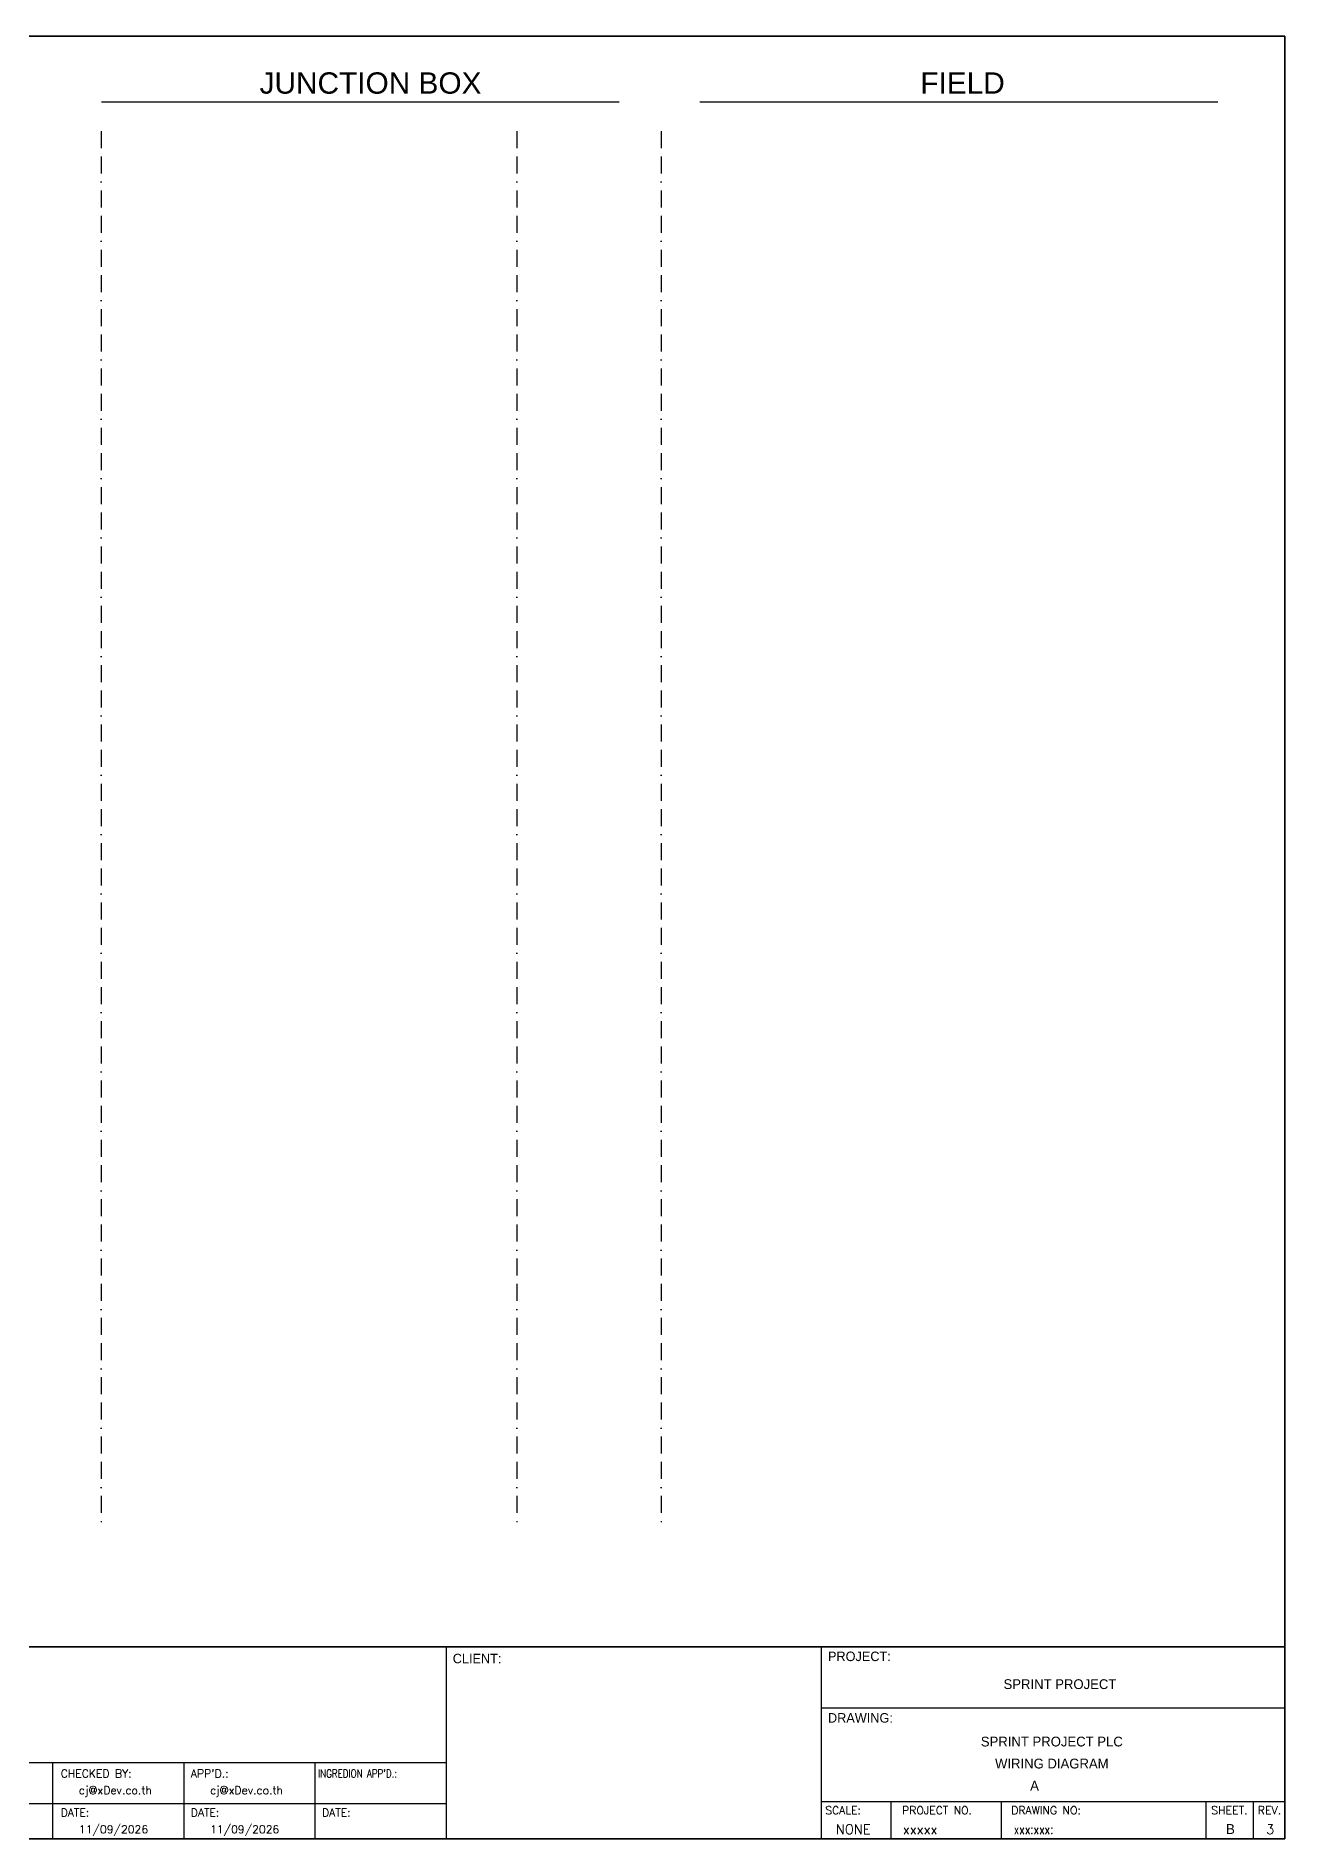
# Model space of a CAD drawing. Header units: millimetres. Extents: x 0 to 62600, y 0 to 14837.
# Drawn here: x 35567 to 37440, y 6008 to 8713 of the extents above; entities that cross this region are included whole.
import ezdxf
from ezdxf.enums import TextEntityAlignment as Align

# ---------------------------------------------------------------- set-up
doc = ezdxf.new("R2010")
doc.units = ezdxf.units.MM
doc.linetypes.add('BORDERX2', pattern=[88.9, 25.4, -12.7, 25.4, -12.7, 0, -12.7])
for name, color, linetype in [('GT_1', 9, 'Continuous'), ('HELPPOINT', 7, 'Continuous'), ('MEMBER', 7, 'Continuous'), ('x01001-FrameArea', 2, 'BORDERX2')]:
    doc.layers.add(name, color=color, linetype=linetype)
doc.styles.add('HTX11', font='O8111901')
doc.styles.add('ROMANS', font='romans.shx', dxfattribs={"width": 0.85, "height": 25})
doc.styles.get("Standard").update_dxf_attribs({"font": 'arial.ttf'})

msp = doc.modelspace()

# ---------------------------------------------------------------- linework, layer by layer
for p, q in [((35664.7, 8614.1), (36441.4, 8614.1)), ((36562.4, 8614.1), (37339.2, 8614.1))]:
    msp.add_line(p, q)
at = {"color": 4}
for p, q in [((36848.7, 6064.5), (36848.7, 6008.4)), ((37014, 6064.5), (37014, 6008.4))]:
    msp.add_line(p, q, dxfattribs=at)
at = {"color": 4, "ltscale": 0.5}
for p, q in [((37321.1, 6064.5), (37321.1, 6008.4)), ((37321.1, 6064.5), (37321.1, 6008.4)), ((37392.3, 6064.5), (37392.3, 6008.4)), ((37392.3, 6064.5), (37392.3, 6008.4))]:
    msp.add_line(p, q, dxfattribs=at)
at = {"layer": 'GT_1', "color": 4}
for p, q in [((36182.2, 6008.4), (36182.2, 6296.6)), ((36744.5, 6008.4), (36744.5, 6296.6)), ((36744.5, 6008.4), (36744.5, 6296.6)), ((36744.5, 6008.4), (36744.5, 6296.6)), ((36182.2, 6122.8), (35395.2, 6122.8)), ((35592, 6008.4), (35592, 6122.8)), ((35788.7, 6008.4), (35788.7, 6122.8)), ((35985.5, 6008.4), (35985.5, 6122.8)), ((36182.2, 6061.3), (35395.2, 6061.3)), ((36744.5, 6064.5), (37439.7, 6064.5))]:
    msp.add_line(p, q, dxfattribs=at)
at = {"layer": 'HELPPOINT', "color": 4, "lineweight": 35}
for p, q in [((33546.4, 8712.6), (37439.7, 8712.6)), ((33546.4, 8712.6), (37439.7, 8712.6)), ((37439.7, 8712.6), (37439.7, 6008.4)), ((37439.7, 8712.6), (37439.7, 6008.4)), ((37439.7, 6008.4), (33546.4, 6008.4)), ((37439.7, 6008.4), (33546.4, 6008.4))]:
    msp.add_line(p, q, dxfattribs=at)
at = {"layer": 'HELPPOINT', "color": 4}
for p, q in [((36744.5, 6205), (37439.7, 6205)), ((36744.5, 6205), (37439.7, 6205)), ((36744.5, 6064.5), (37439.7, 6064.5))]:
    msp.add_line(p, q, dxfattribs=at)
at = {"layer": 'MEMBER', "color": 4, "lineweight": 35}
msp.add_line((33546.4, 6296.6), (37439.7, 6296.6), dxfattribs=at)
msp.add_line((33546.4, 6296.6), (37439.7, 6296.6), dxfattribs=at)
at = {"layer": 'MEMBER', "color": 4}
for p, q in [((36744.5, 6205), (37439.7, 6205)), ((36744.5, 6205), (37439.7, 6205)), ((36744.5, 6064.5), (37439.7, 6064.5)), ((36744.5, 6064.5), (37439.7, 6064.5))]:
    msp.add_line(p, q, dxfattribs=at)
at = {"layer": 'x01001-FrameArea'}
for p, q in [((35664.6, 8570), (35664.6, 6483.4)), ((36287.7, 8570), (36287.7, 6483.4)), ((36504.5, 8570), (36504.5, 6483.5))]:
    msp.add_line(p, q, dxfattribs=at)

# ---------------------------------------------------------------- texts
at = {"color": 2}
for s, p in [('JUNCTION BOX', (35902, 8626.2)), ('FIELD', (36892.9, 8626.2))]:
    msp.add_text(s, height=32, dxfattribs=at).set_placement(p)
at = {"color": 4, "ltscale": 100, "style": 'HTX11'}
for s, p in [('SPRINT PROJECT', (37102.3, 6240.6)), ('SPRINT PROJECT PLC', (37090.1, 6154.5)), ('WIRING DIAGRAM', (37090.1, 6121.5))]:
    msp.add_text(s, height=14.693, dxfattribs=at).set_placement(p, align=Align.MIDDLE_CENTER)
at = {"style": 'HTX11'}
for tag, text, height, p in [('A', 'A', 14.8, (37064.2, 6088.3)), ('B', 'CHASSIS C3 SLOT 8', 14.821, (37358, 6023.3))]:
    msp.add_attdef(tag, text=text, height=height, dxfattribs=at).set_placement(p, align=Align.MIDDLE_CENTER)
at = {"layer": 'GT_1', "color": 4, "style": 'HTX11'}
for s, p in [('CLIENT:', (36191.7, 6271.9)), ('PROJECT:', (36754.4, 6275.2)), ('DRAWING:', (36754.4, 6182.9))]:
    msp.add_text(s, height=14.25, dxfattribs=at).set_placement(p)
at = {"layer": 'MEMBER', "color": 4, "ltscale": 0.8, "style": 'ROMANS'}
for s, height, p in [('CHECKED BY:', 11.875, (35603.7, 6100.6)), ("APP'D.:", 11.88, (35798.9, 6100.6)), ('cj@xDev.co.th', 11.875, (35631, 6075.6)), ('cj@xDev.co.th', 11.875, (35827.7, 6075.6)), ('SHEET.', 12, (37329.1, 6045.5)), ('REV.', 12, (37399, 6045.5)), ('DATE:', 11.88, (35603.7, 6042)), ('11/09/2026', 11.88, (35631, 6016.9)), ('DATE:', 11.88, (35798.9, 6042)), ('11/09/2026', 11.88, (35827.7, 6016.9)), ('DATE:', 11.88, (35995.7, 6042)), ('SCALE:', 11.88, (36750.4, 6045.5)), ('PROJECT NO.', 11.875, (36865.6, 6045.5)), ('DRAWING NO:', 11.875, (37029.3, 6045.5)), ('NONE', 14.23, (36766.4, 6015.8)), ('xxxxx', 14.23, (36866.8, 6015.8))]:
    msp.add_text(s, height=height, dxfattribs=at).set_placement(p)
at = {"layer": 'MEMBER', "color": 4, "ltscale": 0.8, "style": 'ROMANS', "width": 0.8}
for s, height, p in [("INGREDION APP'D.:", 11.875, (35989.7, 6100.6)), ('xxx:xxx:', 14.23, (37033, 6015.8))]:
    msp.add_text(s, height=height, dxfattribs=at).set_placement(p)
at = {"layer": 'MEMBER', "color": 4, "ltscale": 0.8, "style": 'ROMANS'}
msp.add_text('3', height=14.2, dxfattribs=at).set_placement((37417.6, 6015.8), align=Align.CENTER)

doc.saveas('drawing.dxf')
